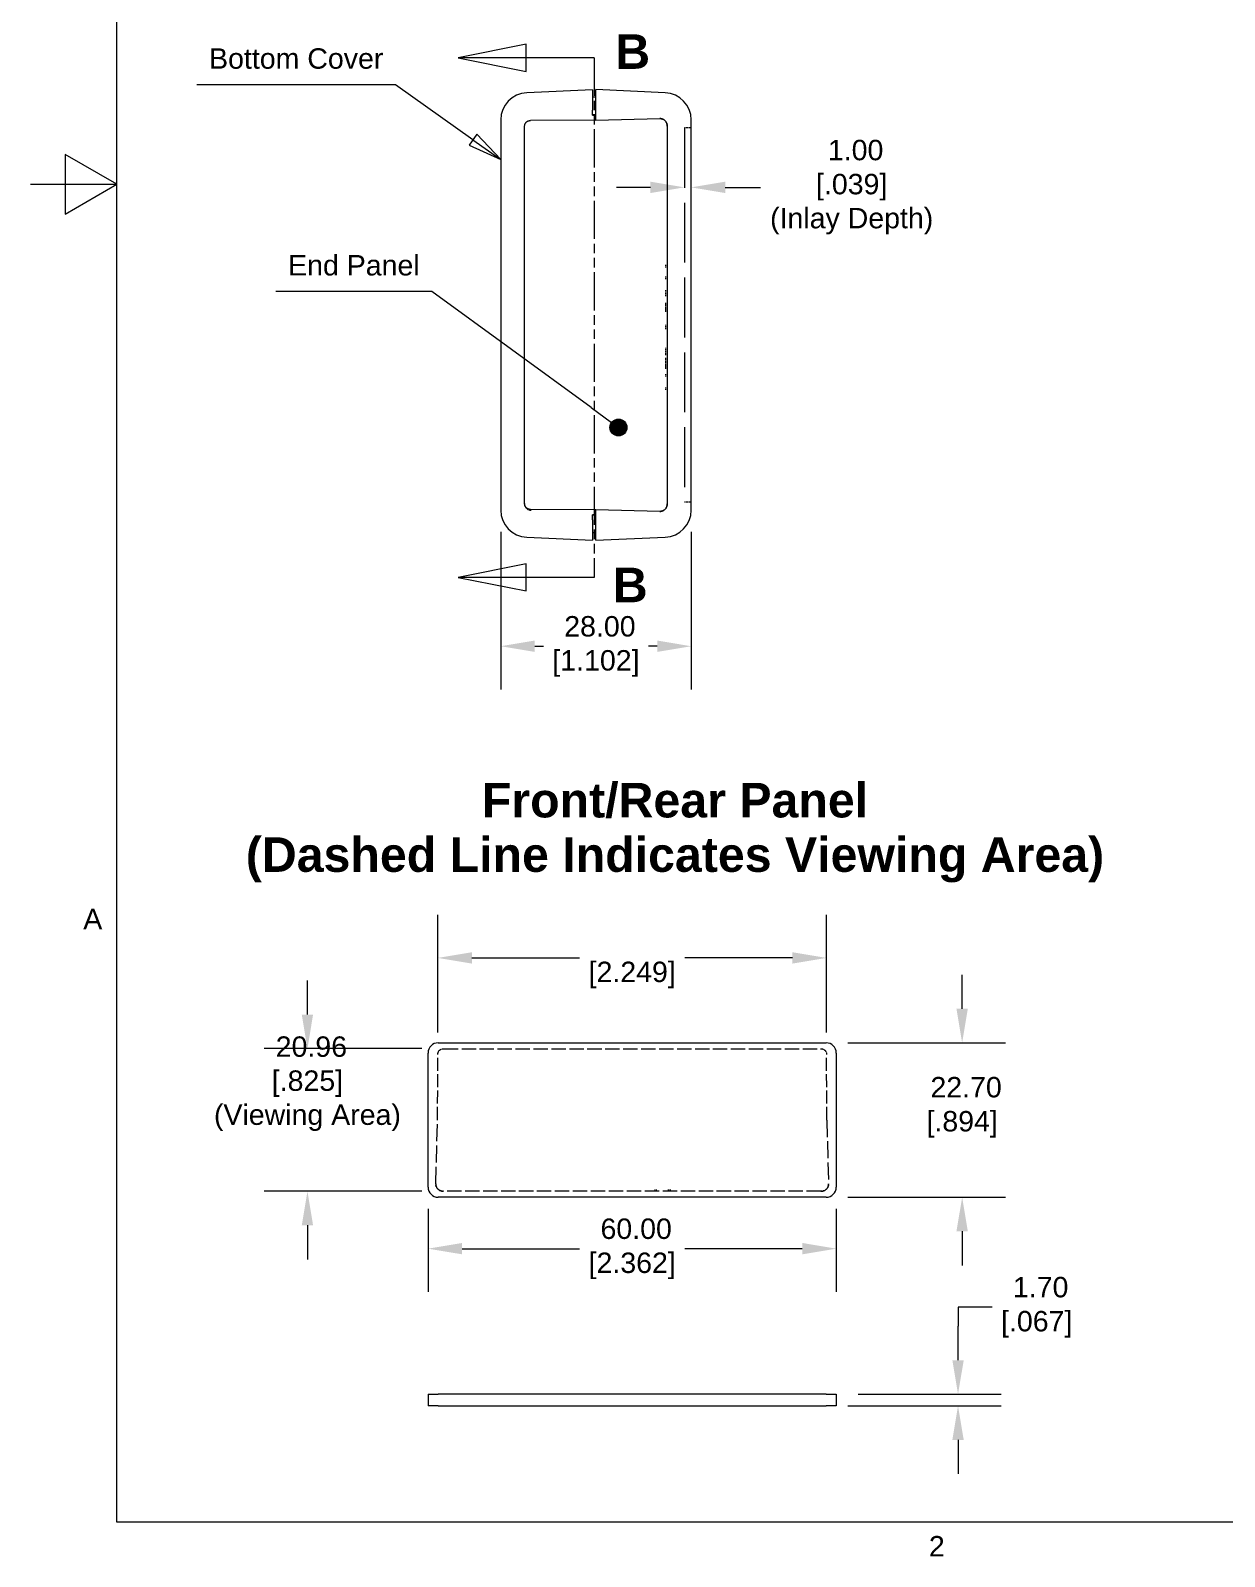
# Model space of a CAD drawing. Header units: millimetres. Extents: x 7 to 552, y 7 to 425.
# Drawn here: x 6.6 to 182.1, y 14.3 to 238.5 of the extents above; entities that cross this region are included whole.
import ezdxf

# ---------------------------------------------------------------- set-up
doc = ezdxf.new("R2010")
doc.units = ezdxf.units.MM
doc.header["$LTSCALE"] = 2
doc.linetypes.add('DASHED', pattern=[0.2067, 0.1654, -0.0413])
doc.linetypes.add('DOUBLE_DASH_CHAIN', pattern=[1.2403, 0.6614, -0.0827, 0.1654, -0.0827, 0.1654, -0.0827])
for name, color, linetype, lineweight in [('Border (ANSI)', 7, 'Continuous', 9), ('Dimension (ANSI)', 7, 'Continuous', 9), ('Hidden (ANSI)', 7, 'DASHED', 9), ('Section Line (ANSI)', 7, 'DOUBLE_DASH_CHAIN', 9), ('Symbol (ANSI)', 7, 'Continuous', 9), ('Visible (ANSI)', 7, 'Continuous', 9)]:
    doc.layers.add(name, color=color, linetype=linetype, lineweight=lineweight)
doc.styles.add('Label Text (ANSI)', font='arialbd.ttf')
doc.styles.add('Note Text (ANSI)', font='arial.ttf')
doc.dimstyles.new('Default - mm (ANSI)', dxfattribs={"dimscale": 2, "dimtxt": 1.5, "dimasz": 2.5, "dimexe": 3.175, "dimexo": 1.6002, "dimgap": 0.8, "dimtad": 0, "dimtih": 1, "dimtoh": 1, "dimrnd": 1e-08, "dimzin": 4, "dimdsep": 46, "dimtxsty": 'Note Text (ANSI)', "dimcen": 0.09, "dimdle": 10, "dimclrd": 256, "dimclre": 256, "dimclrt": 256, "dimadec": 1, "dimazin": 0, "dimtfac": 2.032, "dimtofl": 0, "dimtmove": 0, "dimatfit": 3, "dimfxl": 0, "dimtolj": 1, "dimtzin": 0, "dimlwd": -1, "dimlwe": -1, "dimarcsym": 0})

# ---------------------------------------------------------------- blocks, each defined once
blk = doc.blocks.new('Borders Default Border')
at = {"layer": 'Border (ANSI)', "flags": 128}
for points in [[(9.65, 9.65), (9.65, 206.25), (269.75, 206.25), (269.75, 9.65), (9.65, 9.65)], [(3.3, 107.95), (9.65, 107.95), (5.84, 110.15), (5.84, 105.75), (9.65, 107.95)]]:
    blk.add_lwpolyline(points, dxfattribs=at)
at = {"layer": 'Border (ANSI)', "char_height": 1.5, "attachment_point": 7, "style": 'Note Text (ANSI)'}
for s, insert in [('A', (7.18, 53.22)), ('2', (69.33, 7.14))]:
    blk.add_mtext(s, dxfattribs=dict(at, insert=insert))
blk = doc.blocks.new('2dTransSection0')
at = {"layer": 'Section Line (ANSI)', "linetype": 'Continuous'}
for p, q in [((39.74, 118.24), (34.74, 117.24)), ((39.74, 116.24), (39.74, 118.24)), ((39.74, 117.24), (34.74, 117.24)), ((34.74, 117.24), (39.74, 116.24)), ((44.74, 117.24), (39.74, 117.24)), ((44.74, 117.24), (44.74, 115.83)), ((39.74, 80.07), (34.74, 79.07)), ((39.74, 78.07), (39.74, 80.07)), ((44.74, 80.48), (44.74, 79.07)), ((39.74, 79.07), (34.74, 79.07)), ((34.74, 79.07), (39.74, 78.07)), ((44.74, 79.07), (39.74, 79.07))]:
    blk.add_line(p, q, dxfattribs=at)
at = {"layer": 'Section Line (ANSI)', "linetype": 'DOUBLE_DASH_CHAIN', "ltscale": 2.117127}
blk.add_line((44.74, 117.24), (44.74, 79.07), dxfattribs=at)
at = {"layer": 'Section Line (ANSI)', "linetype": 'Continuous', "flags": 128}
for points in [[(39.74, 118.24), (34.74, 117.24), (39.74, 116.24), (39.74, 118.24)], [(39.74, 80.07), (34.74, 79.07), (39.74, 78.07), (39.74, 80.07)]]:
    blk.add_lwpolyline(points, dxfattribs=at)
at = {"layer": 'Section Line (ANSI)'}
for points in [[(39.74, 118.24), (34.74, 117.24), (39.74, 116.24), (39.74, 118.24)], [(39.74, 80.07), (34.74, 79.07), (39.74, 78.07), (39.74, 80.07)]]:
    blk.add_solid(points, dxfattribs=at)
at = {"layer": 'Section Line (ANSI)', "char_height": 2.54, "attachment_point": 7, "style": 'Label Text (ANSI)'}
for insert in [(46.28, 116.43), (46.1, 77.24)]:
    blk.add_mtext('B', dxfattribs=dict(at, insert=insert))
blk = doc.blocks.new('*D15')
at = {"layer": 'Defpoints', "color": 0, "transparency": 16777216}
for p in [(123.61, 102.22), (66.48, 88.04), (123.61, 88.04)]:
    blk.add_point(p, dxfattribs=at)
at = {"layer": 'Dimension (ANSI)', "transparency": 16777216}
for p, q in [((66.48, 91.24), (66.48, 108.57)), ((123.61, 91.24), (123.61, 108.57)), ((71.48, 102.22), (87.32, 102.22)), ((118.61, 102.22), (102.78, 102.22))]:
    blk.add_line(p, q, dxfattribs=at)
for points in [[(71.48, 103.06), (71.48, 101.39), (66.48, 102.22)], [(118.61, 103.06), (118.61, 101.39), (123.61, 102.22)]]:
    blk.add_solid(points, dxfattribs=at)
at = {"layer": 'Dimension (ANSI)', "transparency": 16777216, "insert": (95.05, 102.22), "char_height": 3, "attachment_point": 5, "style": 'Note Text (ANSI)'}
blk.add_mtext('\\A1; \\P[2.249]', dxfattribs=at)
blk = doc.blocks.new('*D16')
at = {"layer": 'Defpoints', "color": 0, "transparency": 16777216}
for p in [(67.34, 88.89), (47.31, 67.93), (67.31, 67.93)]:
    blk.add_point(p, dxfattribs=at)
at = {"layer": 'Dimension (ANSI)', "transparency": 16777216}
for p, q in [((47.31, 93.89), (47.31, 98.89)), ((64.14, 88.89), (40.96, 88.89)), ((64.11, 67.93), (40.96, 67.93)), ((47.31, 62.93), (47.31, 57.93))]:
    blk.add_line(p, q, dxfattribs=at)
for points in [[(46.48, 93.89), (48.14, 93.89), (47.31, 88.89)], [(46.48, 62.93), (48.14, 62.93), (47.31, 67.93)]]:
    blk.add_solid(points, dxfattribs=at)
at = {"layer": 'Dimension (ANSI)', "transparency": 16777216, "insert": (47.31, 90.69), "char_height": 3, "attachment_point": 2, "style": 'Note Text (ANSI)'}
blk.add_mtext('\\A1; 20.96\\P[.825]{\\P(Viewing Area)}', dxfattribs=at)
blk = doc.blocks.new('*D17')
at = {"layer": 'Defpoints', "color": 0, "transparency": 16777216}
for p in [(123.55, 89.75), (123.55, 67.05), (143.55, 67.05)]:
    blk.add_point(p, dxfattribs=at)
at = {"layer": 'Dimension (ANSI)', "transparency": 16777216}
for p, q in [((143.55, 94.75), (143.55, 99.75)), ((126.75, 89.75), (149.9, 89.75)), ((126.75, 67.05), (149.9, 67.05)), ((143.55, 62.05), (143.55, 57.05))]:
    blk.add_line(p, q, dxfattribs=at)
for points in [[(142.71, 94.75), (144.38, 94.75), (143.55, 89.75)], [(142.71, 62.05), (144.38, 62.05), (143.55, 67.05)]]:
    blk.add_solid(points, dxfattribs=at)
at = {"layer": 'Dimension (ANSI)', "transparency": 16777216, "insert": (143.55, 84.73), "char_height": 3, "attachment_point": 2, "style": 'Note Text (ANSI)'}
blk.add_mtext('\\A1; 22.70\\P[.894]', dxfattribs=at)
blk = doc.blocks.new('*D18')
at = {"layer": 'Defpoints', "color": 0, "transparency": 16777216}
for p in [(65.05, 68.55), (125.05, 68.55), (125.05, 59.5)]:
    blk.add_point(p, dxfattribs=at)
at = {"layer": 'Dimension (ANSI)', "transparency": 16777216}
for p, q in [((65.05, 65.35), (65.05, 53.15)), ((125.05, 65.35), (125.05, 53.15)), ((70.05, 59.5), (87.32, 59.5)), ((120.05, 59.5), (102.78, 59.5))]:
    blk.add_line(p, q, dxfattribs=at)
for points in [[(70.05, 60.34), (70.05, 58.67), (65.05, 59.5)], [(120.05, 60.34), (120.05, 58.67), (125.05, 59.5)]]:
    blk.add_solid(points, dxfattribs=at)
at = {"layer": 'Dimension (ANSI)', "transparency": 16777216, "insert": (95.05, 63.93), "char_height": 3, "attachment_point": 2, "style": 'Note Text (ANSI)'}
blk.add_mtext('\\A1; 60.00\\P[2.362]', dxfattribs=at)
blk = doc.blocks.new('*D19')
at = {"layer": 'Defpoints', "color": 0, "transparency": 16777216}
for p in [(75.72, 168.02), (103.72, 168.02), (103.72, 148.02)]:
    blk.add_point(p, dxfattribs=at)
at = {"layer": 'Dimension (ANSI)', "transparency": 16777216}
for p, q in [((75.72, 164.82), (75.72, 141.67)), ((103.72, 164.82), (103.72, 141.67)), ((80.72, 148.02), (81.99, 148.02)), ((98.72, 148.02), (97.45, 148.02))]:
    blk.add_line(p, q, dxfattribs=at)
for points in [[(80.72, 148.86), (80.72, 147.19), (75.72, 148.02)], [(98.72, 148.86), (98.72, 147.19), (103.72, 148.02)]]:
    blk.add_solid(points, dxfattribs=at)
at = {"layer": 'Dimension (ANSI)', "transparency": 16777216, "insert": (89.72, 152.45), "char_height": 3, "attachment_point": 2, "style": 'Note Text (ANSI)'}
blk.add_mtext('\\A1; 28.00\\P[1.102]', dxfattribs=at)
blk = doc.blocks.new('Balloon1')
at = {"layer": 'Symbol (ANSI)'}
for p, q in [((30.13, 115.25), (15.52, 115.25)), ((35.82, 111.22), (30.13, 115.25)), ((36.11, 111.63), (35.53, 110.82)), ((35.82, 111.22), (37.86, 109.78)), ((37.86, 109.78), (36.11, 111.63)), ((35.53, 110.82), (37.86, 109.78))]:
    blk.add_line(p, q, dxfattribs=at)
at = {"layer": 'Symbol (ANSI)', "flags": 128}
blk.add_lwpolyline([(35.53, 110.82), (37.86, 109.78), (36.11, 111.63), (35.53, 110.82)], dxfattribs=at)
at = {"layer": 'Symbol (ANSI)'}
blk.add_solid([(35.53, 110.82), (37.86, 109.78), (36.11, 111.63), (35.53, 110.82)], dxfattribs=at)
at = {"layer": 'Symbol (ANSI)', "insert": (22.83, 117.18), "char_height": 1.5, "attachment_point": 5, "style": 'Note Text (ANSI)'}
blk.add_mtext('Bottom Cover', dxfattribs=at)
blk = doc.blocks.new('*D27')
at = {"layer": 'Defpoints', "color": 0, "transparency": 16777216}
for p in [(123.55, 36.41), (125.05, 38.11), (142.94, 36.41)]:
    blk.add_point(p, dxfattribs=at)
at = {"layer": 'Dimension (ANSI)', "transparency": 16777216}
for p, q in [((147.94, 50.92), (142.94, 50.92)), ((142.94, 50.92), (142.94, 48.11)), ((142.94, 43.11), (142.94, 48.11)), ((126.75, 36.41), (149.29, 36.41)), ((128.25, 38.11), (149.29, 38.11)), ((142.94, 31.41), (142.94, 26.41))]:
    blk.add_line(p, q, dxfattribs=at)
for points in [[(142.11, 43.11), (143.78, 43.11), (142.94, 38.11)], [(142.11, 31.41), (143.78, 31.41), (142.94, 36.41)]]:
    blk.add_solid(points, dxfattribs=at)
at = {"layer": 'Dimension (ANSI)', "transparency": 16777216, "insert": (154.51, 55.35), "char_height": 3, "attachment_point": 2, "style": 'Note Text (ANSI)'}
blk.add_mtext('\\A1; 1.70\\P[.067]', dxfattribs=at)
blk = doc.blocks.new('Balloon3')
at = {"layer": 'Symbol (ANSI)'}
h = blk.add_hatch(color=256, dxfattribs=at)
edge = h.paths.add_edge_path(flags=0)
edge.add_arc((46.51, 90.08), 0.622, 0, 360)
for p, q in [((32.8, 100.08), (21.34, 100.08)), ((44.5, 91.55), (32.8, 100.08)), ((44.5, 91.55), (46.01, 90.45))]:
    blk.add_line(p, q, dxfattribs=at)
blk.add_circle((46.51, 90.08), 0.622, dxfattribs=at)
at = {"layer": 'Symbol (ANSI)', "insert": (27.07, 101.99), "char_height": 1.5, "attachment_point": 5, "style": 'Note Text (ANSI)'}
blk.add_mtext('End Panel', dxfattribs=at)
blk = doc.blocks.new('*D38')
at = {"layer": 'Defpoints', "color": 0, "transparency": 16777216}
for p in [(102.72, 215.45), (102.72, 215.45), (103.72, 215.45)]:
    blk.add_point(p, dxfattribs=at)
at = {"layer": 'Dimension (ANSI)', "transparency": 16777216}
for p, q in [((97.72, 215.45), (92.72, 215.45)), ((108.72, 215.45), (113.92, 215.45))]:
    blk.add_line(p, q, dxfattribs=at)
for points in [[(97.72, 216.28), (97.72, 214.61), (102.72, 215.45)], [(108.72, 216.28), (108.72, 214.61), (103.72, 215.45)]]:
    blk.add_solid(points, dxfattribs=at)
at = {"layer": 'Dimension (ANSI)', "transparency": 16777216, "insert": (127.31, 222.43), "char_height": 3, "attachment_point": 2, "style": 'Note Text (ANSI)'}
blk.add_mtext('\\A1; 1.00\\P[.039]{\\P(Inlay Depth)}', dxfattribs=at)

msp = doc.modelspace()

# ---------------------------------------------------------------- linework, layer by layer
at = {"layer": 'Hidden (ANSI)', "ltscale": 0.476088}
for p, q in [((89.2207, 226.0778), (89.7207, 226.0817)), ((89.7207, 167.3064), (89.2207, 167.3103))]:
    msp.add_line(p, q, dxfattribs=at)
at = {"layer": 'Hidden (ANSI)', "ltscale": 0.001015}
for p, q in [((89.2207, 226.079), (89.2207, 226.0778)), ((89.2207, 167.3103), (89.2207, 167.3091))]:
    msp.add_line(p, q, dxfattribs=at)
at = {"layer": 'Hidden (ANSI)', "ltscale": 0.952248}
for p, q in [((103.7207, 224.1942), (102.7207, 224.1942)), ((103.7207, 169.1942), (102.7207, 169.1942))]:
    msp.add_line(p, q, dxfattribs=at)
at = {"layer": 'Hidden (ANSI)', "ltscale": 26.608612}
msp.add_line((102.7207, 224.1942), (102.7207, 169.1942), dxfattribs=at)
at = {"layer": 'Hidden (ANSI)', "ltscale": 0.387517}
msp.add_line((99.9707, 203.6949), (99.9707, 204.102), dxfattribs=at)
at = {"layer": 'Hidden (ANSI)', "ltscale": 0.498576}
for p, q in [((99.9707, 201.9366), (99.9707, 202.4602)), ((100.2883, 68.1505), (100.8119, 68.1505))]:
    msp.add_line(p, q, dxfattribs=at)
at = {"layer": 'Hidden (ANSI)', "ltscale": 0.378807}
for p, q in [((99.9707, 199.9792), (99.9707, 200.3771)), ((99.9707, 187.6408), (99.9707, 188.0387)), ((99.9707, 185.6881), (99.9707, 186.086)), ((98.3309, 68.1505), (98.7288, 68.1505))]:
    msp.add_line(p, q, dxfattribs=at)
at = {"layer": 'Hidden (ANSI)', "ltscale": 0.176197}
msp.add_line((99.9707, 199.7963), (99.9707, 199.9792), dxfattribs=at)
at = {"layer": 'Hidden (ANSI)', "ltscale": 0.306355}
msp.add_line((99.9707, 199.4831), (99.9707, 199.7963), dxfattribs=at)
at = {"layer": 'Hidden (ANSI)', "ltscale": 1.295388}
msp.add_line((99.9707, 197.5189), (99.9707, 198.4724), dxfattribs=at)
at = {"layer": 'Hidden (ANSI)', "ltscale": 0.056518}
msp.add_line((99.9707, 197.4594), (99.9707, 197.5189), dxfattribs=at)
at = {"layer": 'Hidden (ANSI)', "ltscale": 0.872658}
msp.add_line((99.9707, 197.1576), (99.9707, 197.4594), dxfattribs=at)
at = {"layer": 'Hidden (ANSI)', "ltscale": 0.261326}
msp.add_line((99.9707, 195.1866), (99.9707, 195.2414), dxfattribs=at)
at = {"layer": 'Hidden (ANSI)', "ltscale": 0.200241}
msp.add_line((99.9707, 194.9762), (99.9707, 195.1866), dxfattribs=at)
at = {"layer": 'Hidden (ANSI)', "ltscale": 0.724127}
msp.add_line((99.9707, 194.6081), (99.9707, 194.8459), dxfattribs=at)
at = {"layer": 'Hidden (ANSI)', "ltscale": 0.350498}
msp.add_line((99.9707, 191.544), (99.9707, 191.9122), dxfattribs=at)
at = {"layer": 'Hidden (ANSI)', "ltscale": 0.821181}
msp.add_line((99.9707, 190.8078), (99.9707, 191.544), dxfattribs=at)
at = {"layer": 'Hidden (ANSI)', "ltscale": 1.197594}
msp.add_line((99.9707, 189.1225), (99.9707, 190.3802), dxfattribs=at)
at = {"layer": 'Hidden (ANSI)', "ltscale": 0.919531}
msp.add_line((99.9707, 188.7933), (99.9707, 189.1225), dxfattribs=at)
at = {"layer": 'Hidden (ANSI)', "linetype": 'Continuous'}
for p, q in [((66.546, 89.7505), (123.546, 89.7505)), ((65.046, 68.5505), (65.046, 88.2505)), ((125.046, 88.2505), (125.046, 68.5505)), ((123.546, 67.0505), (66.546, 67.0505))]:
    msp.add_line(p, q, dxfattribs=at)
at = {"layer": 'Hidden (ANSI)', "ltscale": 1.679976, "flags": 128}
for points in [[(99.0946, 167.8343), (99.1683, 167.8347), (99.2416, 167.8397), (99.3143, 167.8496), (99.386, 167.8642), (99.4567, 167.8838), (99.5261, 167.9083), (99.5935, 167.9377), (99.6583, 167.9718), (99.7204, 168.0103), (99.7795, 168.0534), (99.8356, 168.1007), (99.8882, 168.1522), (99.9368, 168.2072), (99.9813, 168.2653), (100.0217, 168.3265), (100.0578, 168.3904), (100.0897, 168.4569), (100.1172, 168.5253), (100.1402, 168.5953), (100.1589, 168.6666), (100.1733, 168.739), (100.1834, 168.8121), (100.1894, 168.8857), (100.1914, 168.9595)], [(66.186, 69.0265), (66.1864, 68.9528), (66.1914, 68.8795), (66.2012, 68.8069), (66.2159, 68.7351), (66.2355, 68.6644), (66.26, 68.595), (66.2894, 68.5277), (66.3235, 68.4628), (66.362, 68.4008), (66.405, 68.3416), (66.4524, 68.2856), (66.5039, 68.2329), (66.5588, 68.1843), (66.617, 68.1398), (66.6782, 68.0995), (66.7421, 68.0633), (66.8086, 68.0314), (66.877, 68.0039), (66.947, 67.9809), (67.0183, 67.9622), (67.0907, 67.9478), (67.1638, 67.9377), (67.2374, 67.9317), (67.3112, 67.9297)]]:
    msp.add_lwpolyline(points, dxfattribs=at)
at = {"layer": 'Hidden (ANSI)', "ltscale": 1.454291}
msp.add_arc((80.2197, 168.9986), 1, 180, 267.5, dxfattribs=at)
at = {"layer": 'Hidden (ANSI)', "linetype": 'Continuous'}
for centre, start, end in [((66.546, 88.2505), 90, 180), ((123.546, 88.2505), 0, 90), ((66.546, 68.5505), 180, 270), ((123.546, 68.5505), 270, 0)]:
    msp.add_arc(centre, 1.5, start, end, dxfattribs=at)
at = {"layer": 'Visible (ANSI)'}
for p, q in [((89.2207, 229.7835), (79.5462, 229.3611)), ((89.2207, 229.7835), (89.2207, 226.7863)), ((89.7207, 226.8082), (89.7207, 229.8053)), ((99.8952, 229.3611), (89.7207, 229.8053)), ((89.7207, 228.7053), (89.2207, 228.7053)), ((89.2207, 226.7835), (89.2207, 226.7863)), ((89.2207, 226.079), (89.2207, 226.7835)), ((89.7207, 226.8082), (89.7207, 226.8053)), ((89.7207, 225.3053), (89.7207, 226.8053)), ((75.7207, 225.3649), (75.7207, 168.0232)), ((79.234, 168.9931), (79.234, 224.395)), ((89.7207, 225.3053), (80.079, 225.2616)), ((89.7207, 226.0817), (89.2207, 226.079)), ((89.7207, 226.0817), (89.2207, 226.0817)), ((89.7207, 225.3053), (99.0946, 225.5538)), ((100.1914, 224.4286), (100.1914, 168.9595)), ((103.7207, 168.0232), (103.7207, 225.3649)), ((89.7207, 168.0828), (80.079, 168.1265)), ((89.2207, 166.6046), (89.2207, 167.3091)), ((89.2207, 167.3091), (89.7207, 167.3064)), ((89.7207, 167.3064), (89.2207, 167.3064)), ((89.2207, 166.6018), (89.2207, 166.6046)), ((89.2207, 166.6018), (89.2207, 163.6046)), ((99.0946, 167.8343), (89.7207, 168.0828)), ((89.7207, 166.5828), (89.7207, 168.0828)), ((89.7207, 166.5828), (89.7207, 166.5799)), ((89.7207, 163.5828), (89.7207, 166.5799)), ((79.5462, 164.027), (89.2207, 163.6046)), ((89.7207, 164.6828), (89.2207, 164.6828)), ((89.7207, 163.5828), (99.8952, 164.027)), ((65.0457, 38.1072), (66.5457, 38.1072)), ((65.0457, 38.1072), (65.0457, 36.4072)), ((66.5457, 36.4072), (65.0457, 36.4072)), ((123.5457, 38.1072), (66.5457, 38.1072)), ((66.5457, 36.4072), (123.5457, 36.4072)), ((123.5457, 38.1072), (125.0457, 38.1072)), ((125.0457, 36.4072), (123.5457, 36.4072)), ((125.0457, 38.1072), (125.0457, 36.4072))]:
    msp.add_line(p, q, dxfattribs=at)
at = {"layer": 'Visible (ANSI)', "linetype": 'DASHED', "ltscale": 5.830787}
msp.add_line((66.4345, 78.4005), (66.4782, 88.0422), dxfattribs=at)
at = {"layer": 'Visible (ANSI)', "linetype": 'DASHED', "ltscale": 6.38167}
msp.add_line((67.3448, 88.8871), (122.7467, 88.8871), dxfattribs=at)
at = {"layer": 'Visible (ANSI)', "linetype": 'DASHED', "ltscale": 5.830788}
msp.add_line((123.657, 78.4005), (123.6133, 88.0422), dxfattribs=at)
at = {"layer": 'Visible (ANSI)', "linetype": 'DASHED', "ltscale": 7.561493}
for p, q in [((66.186, 69.0265), (66.4345, 78.4005)), ((123.657, 78.4005), (123.9055, 69.0265))]:
    msp.add_line(p, q, dxfattribs=at)
at = {"layer": 'Visible (ANSI)', "linetype": 'DASHED', "ltscale": 6.389411}
msp.add_line((122.7803, 67.9297), (67.3112, 67.9297), dxfattribs=at)
at = {"layer": 'Visible (ANSI)', "flags": 128}
for points in [[(79.234, 224.395), (79.2355, 224.4519), (79.24, 224.5086), (79.2476, 224.5648), (79.2583, 224.6204), (79.2724, 224.6752), (79.2899, 224.7291), (79.3109, 224.7818), (79.3353, 224.8329), (79.363, 224.8819), (79.3941, 224.9288), (79.4284, 224.9734), (79.4661, 225.0155), (79.5069, 225.0548), (79.5503, 225.0908), (79.5961, 225.1234), (79.6442, 225.1527), (79.6944, 225.1785), (79.7465, 225.2009), (79.7999, 225.2196), (79.8543, 225.2348), (79.9097, 225.2465), (79.9656, 225.2548), (80.0221, 225.2598), (80.079, 225.2616)], [(99.0946, 225.5538), (99.104, 225.554), (99.1134, 225.5541), (99.1228, 225.5542), (99.1322, 225.5542), (99.1415, 225.5541), (99.1509, 225.5539), (99.1602, 225.5537), (99.1695, 225.5534), (99.1788, 225.553), (99.1881, 225.5525), (99.1974, 225.552), (99.2066, 225.5514), (99.2158, 225.5507), (99.2251, 225.5499), (99.2343, 225.5491), (99.2434, 225.5482), (99.2526, 225.5472), (99.2617, 225.5461), (99.2709, 225.545), (99.2799, 225.5438), (99.289, 225.5425), (99.2979, 225.5412), (99.3069, 225.5398), (99.3157, 225.5383)], [(100.1914, 224.4286), (100.1894, 224.5025), (100.1834, 224.576), (100.1733, 224.649), (100.159, 224.7211), (100.1404, 224.7923), (100.1174, 224.8622), (100.09, 224.9306), (100.0582, 224.9969), (100.0222, 225.0608), (99.982, 225.1219), (99.9376, 225.1801), (99.889, 225.2351), (99.8364, 225.2866), (99.7805, 225.334), (99.7214, 225.377), (99.6594, 225.4157), (99.5945, 225.4499), (99.5271, 225.4794), (99.4578, 225.504), (99.3869, 225.5237), (99.3147, 225.5385), (99.2418, 225.5483), (99.1683, 225.5534), (99.0946, 225.5538)], [(99.3157, 225.5383), (99.3609, 225.5296), (99.4064, 225.5188), (99.4524, 225.5057), (99.4984, 225.4902), (99.5445, 225.4723), (99.5904, 225.4518), (99.6361, 225.4287), (99.6809, 225.403), (99.7243, 225.3751), (99.7662, 225.345), (99.8064, 225.3128), (99.845, 225.2787), (99.8817, 225.2426), (99.9166, 225.2048), (99.9494, 225.1654), (99.9799, 225.1247), (100.0083, 225.0829), (100.0345, 225.0401), (100.0584, 224.9966), (100.0801, 224.9525), (100.0995, 224.9082), (100.1168, 224.864), (100.1318, 224.8201), (100.1448, 224.7769)], [(100.1448, 224.7769), (100.1484, 224.7639), (100.1518, 224.7507), (100.1552, 224.7374), (100.1584, 224.7239), (100.1615, 224.7102), (100.1644, 224.6964), (100.1672, 224.6825), (100.1699, 224.6684), (100.1724, 224.6542), (100.1748, 224.6398), (100.177, 224.6254), (100.1791, 224.6108), (100.1811, 224.596), (100.1828, 224.5812), (100.1845, 224.5662), (100.1859, 224.5511), (100.1872, 224.536), (100.1883, 224.5208), (100.1892, 224.5055), (100.19, 224.4902), (100.1906, 224.4749), (100.191, 224.4595), (100.1913, 224.444), (100.1914, 224.4286)], [(80.079, 168.1265), (80.0221, 168.1283), (79.9656, 168.1333), (79.9096, 168.1416), (79.8543, 168.1533), (79.7999, 168.1685), (79.7465, 168.1872), (79.6943, 168.2096), (79.6442, 168.2354), (79.5961, 168.2647), (79.5504, 168.2973), (79.507, 168.3333), (79.4662, 168.3725), (79.4285, 168.4147), (79.3941, 168.4593), (79.363, 168.5062), (79.3353, 168.5553), (79.3109, 168.6063), (79.2899, 168.6591), (79.2724, 168.713), (79.2583, 168.7678), (79.2476, 168.8234), (79.24, 168.8796), (79.2355, 168.9362), (79.234, 168.9931)], [(100.1448, 168.6112), (100.133, 168.5716), (100.1192, 168.5309), (100.1033, 168.4892), (100.0853, 168.4469), (100.0649, 168.4042), (100.042, 168.3612), (100.0166, 168.3183), (99.9889, 168.2761), (99.959, 168.2352), (99.927, 168.1955), (99.8929, 168.1573), (99.8568, 168.1207), (99.8188, 168.0858), (99.7788, 168.0528), (99.7373, 168.022), (99.6943, 167.9934), (99.6499, 167.967), (99.6043, 167.943), (99.5577, 167.9214), (99.5101, 167.9022), (99.462, 167.8855), (99.4134, 167.8712), (99.3646, 167.8593), (99.3157, 167.8498)], [(100.1914, 168.9595), (100.1913, 168.944), (100.191, 168.9286), (100.1906, 168.9132), (100.19, 168.8978), (100.1892, 168.8825), (100.1883, 168.8673), (100.1872, 168.8521), (100.1859, 168.837), (100.1845, 168.8219), (100.1828, 168.8069), (100.1811, 168.792), (100.1791, 168.7772), (100.177, 168.7625), (100.1748, 168.7481), (100.1724, 168.7337), (100.1698, 168.7195), (100.1672, 168.7054), (100.1644, 168.6915), (100.1614, 168.6778), (100.1583, 168.6642), (100.1551, 168.6507), (100.1518, 168.6374), (100.1484, 168.6242), (100.1448, 168.6112)], [(99.3157, 167.8498), (99.3069, 167.8483), (99.2979, 167.8469), (99.289, 167.8456), (99.28, 167.8443), (99.2709, 167.8431), (99.2619, 167.842), (99.2528, 167.8409), (99.2436, 167.84), (99.2345, 167.839), (99.2253, 167.8382), (99.216, 167.8374), (99.2067, 167.8368), (99.1974, 167.8361), (99.1881, 167.8356), (99.1788, 167.8351), (99.1695, 167.8347), (99.1602, 167.8344), (99.1508, 167.8342), (99.1415, 167.834), (99.1321, 167.8339), (99.1228, 167.8339), (99.1134, 167.834), (99.104, 167.8341), (99.0946, 167.8343)], [(122.7803, 67.9297), (122.8542, 67.9317), (122.9277, 67.9377), (123.0006, 67.9478), (123.0728, 67.9621), (123.1439, 67.9807), (123.2139, 68.0037), (123.2823, 68.0311), (123.3486, 68.0629), (123.4124, 68.0989), (123.4736, 68.1392), (123.5317, 68.1836), (123.5868, 68.2322), (123.6383, 68.2847), (123.6857, 68.3406), (123.7287, 68.3997), (123.7674, 68.4617), (123.8016, 68.5266), (123.8311, 68.594), (123.8557, 68.6634), (123.8754, 68.7342), (123.8902, 68.8064), (123.9, 68.8794), (123.9051, 68.9528), (123.9055, 69.0265)]]:
    msp.add_lwpolyline(points, dxfattribs=at)
at = {"layer": 'Visible (ANSI)', "linetype": 'DASHED', "ltscale": 1.292863, "flags": 128}
msp.add_lwpolyline([(66.4782, 88.0422), (66.48, 88.099), (66.485, 88.1555), (66.4933, 88.2115), (66.505, 88.2668), (66.5202, 88.3212), (66.5389, 88.3747), (66.5613, 88.4268), (66.5871, 88.477), (66.6164, 88.525), (66.649, 88.5708), (66.6849, 88.6141), (66.7242, 88.6549), (66.7664, 88.6926), (66.811, 88.727), (66.8579, 88.7581), (66.907, 88.7858), (66.958, 88.8102), (67.0108, 88.8312), (67.0646, 88.8487), (67.1195, 88.8628), (67.175, 88.8736), (67.2313, 88.8812), (67.2879, 88.8856), (67.3448, 88.8871)], dxfattribs=at)
at = {"layer": 'Visible (ANSI)', "linetype": 'DASHED', "ltscale": 1.292862, "flags": 128}
msp.add_lwpolyline([(122.7467, 88.8871), (122.8036, 88.8856), (122.8602, 88.8812), (122.9165, 88.8736), (122.9721, 88.8628), (123.0269, 88.8487), (123.0808, 88.8312), (123.1335, 88.8102), (123.1846, 88.7858), (123.2336, 88.7581), (123.2805, 88.7271), (123.3251, 88.6927), (123.3672, 88.655), (123.4065, 88.6142), (123.4425, 88.5708), (123.4751, 88.525), (123.5044, 88.477), (123.5302, 88.4268), (123.5526, 88.3747), (123.5713, 88.3212), (123.5865, 88.2668), (123.5982, 88.2115), (123.6065, 88.1555), (123.6115, 88.099), (123.6133, 88.0422)], dxfattribs=at)
at = {"layer": 'Visible (ANSI)', "linetype": 'DASHED', "ltscale": 0.214153, "flags": 128}
for points in [[(66.2015, 68.8054), (66.2, 68.8143), (66.1986, 68.8232), (66.1973, 68.8322), (66.196, 68.8412), (66.1948, 68.8502), (66.1937, 68.8593), (66.1926, 68.8684), (66.1916, 68.8775), (66.1907, 68.8867), (66.1899, 68.8959), (66.1891, 68.9051), (66.1884, 68.9144), (66.1878, 68.9237), (66.1873, 68.933), (66.1868, 68.9423), (66.1864, 68.9516), (66.1861, 68.961), (66.1859, 68.9703), (66.1857, 68.9797), (66.1856, 68.989), (66.1856, 68.9984), (66.1857, 69.0078), (66.1858, 69.0171), (66.186, 69.0265)], [(123.9055, 69.0265), (123.9057, 69.0171), (123.9058, 69.0077), (123.9059, 68.9983), (123.9059, 68.989), (123.9058, 68.9796), (123.9056, 68.9703), (123.9054, 68.9609), (123.9051, 68.9516), (123.9047, 68.9423), (123.9042, 68.933), (123.9037, 68.9238), (123.9031, 68.9145), (123.9024, 68.9053), (123.9016, 68.8961), (123.9008, 68.8869), (123.8999, 68.8777), (123.8989, 68.8685), (123.8978, 68.8594), (123.8967, 68.8503), (123.8955, 68.8412), (123.8942, 68.8322), (123.8929, 68.8232), (123.8915, 68.8143), (123.89, 68.8054)]]:
    msp.add_lwpolyline(points, dxfattribs=at)
at = {"layer": 'Visible (ANSI)', "linetype": 'DASHED', "ltscale": 1.163968, "flags": 128}
msp.add_lwpolyline([(66.9629, 67.9763), (66.9233, 67.9882), (66.8825, 68.0019), (66.8409, 68.0178), (66.7986, 68.0359), (66.7559, 68.0563), (66.7129, 68.0791), (66.67, 68.1045), (66.6278, 68.1323), (66.5869, 68.1622), (66.5472, 68.1942), (66.509, 68.2282), (66.4724, 68.2643), (66.4375, 68.3024), (66.4045, 68.3423), (66.3737, 68.3839), (66.3451, 68.4269), (66.3187, 68.4712), (66.2947, 68.5168), (66.2731, 68.5635), (66.2539, 68.611), (66.2371, 68.6592), (66.2229, 68.7077), (66.211, 68.7565), (66.2015, 68.8054)], dxfattribs=at)
at = {"layer": 'Visible (ANSI)', "linetype": 'DASHED', "ltscale": 0.352951, "flags": 128}
for points in [[(67.3112, 67.9297), (67.2957, 67.9298), (67.2803, 67.9301), (67.2649, 67.9305), (67.2495, 67.9311), (67.2342, 67.9319), (67.219, 67.9328), (67.2038, 67.9339), (67.1887, 67.9352), (67.1736, 67.9367), (67.1586, 67.9383), (67.1437, 67.9401), (67.1289, 67.942), (67.1142, 67.9441), (67.0997, 67.9464), (67.0854, 67.9488), (67.0712, 67.9513), (67.0571, 67.954), (67.0432, 67.9568), (67.0295, 67.9597), (67.0159, 67.9628), (67.0024, 67.966), (66.9891, 67.9693), (66.9759, 67.9728), (66.9629, 67.9763)], [(123.1286, 67.9763), (123.1156, 67.9728), (123.1024, 67.9693), (123.0891, 67.966), (123.0755, 67.9628), (123.0619, 67.9597), (123.0481, 67.9567), (123.0341, 67.9539), (123.0201, 67.9512), (123.0059, 67.9487), (122.9915, 67.9463), (122.9771, 67.9441), (122.9625, 67.942), (122.9477, 67.9401), (122.9329, 67.9383), (122.9179, 67.9367), (122.9028, 67.9352), (122.8876, 67.9339), (122.8724, 67.9328), (122.8572, 67.9319), (122.8419, 67.9311), (122.8266, 67.9305), (122.8112, 67.9301), (122.7957, 67.9298), (122.7803, 67.9297)]]:
    msp.add_lwpolyline(points, dxfattribs=at)
at = {"layer": 'Visible (ANSI)', "linetype": 'DASHED', "ltscale": 1.16397, "flags": 128}
msp.add_lwpolyline([(123.89, 68.8054), (123.8813, 68.7603), (123.8704, 68.7147), (123.8573, 68.6688), (123.8419, 68.6227), (123.824, 68.5766), (123.8035, 68.5307), (123.7804, 68.4851), (123.7547, 68.4402), (123.7267, 68.3968), (123.6967, 68.3549), (123.6645, 68.3147), (123.6304, 68.2761), (123.5943, 68.2394), (123.5565, 68.2046), (123.5171, 68.1718), (123.4764, 68.1412), (123.4346, 68.1128), (123.3918, 68.0867), (123.3483, 68.0627), (123.3042, 68.041), (123.2599, 68.0216), (123.2156, 68.0044), (123.1718, 67.9893), (123.1286, 67.9763)], dxfattribs=at)
at = {"layer": 'Visible (ANSI)'}
for centre, start, end in [((79.7207, 225.3649), 92.5, 180), ((99.7207, 225.3649), 0, 87.5), ((79.7207, 168.0232), 180, 267.5), ((99.7207, 168.0232), 272.5, 0)]:
    msp.add_arc(centre, 4, start, end, dxfattribs=at)

# ---------------------------------------------------------------- block references
at = {"xscale": 2, "yscale": 2, "zscale": 2}
msp.add_blockref('Borders Default Border', (0, 0), dxfattribs=at)
at = {"layer": 'Section Line (ANSI)', "xscale": 2, "yscale": 2, "zscale": 2}
msp.add_blockref('2dTransSection0', (0, 0), dxfattribs=at)
at = {"layer": 'Symbol (ANSI)', "xscale": 2, "yscale": 2, "zscale": 2}
for name in ['Balloon1', 'Balloon3']:
    msp.add_blockref(name, (0, 0), dxfattribs=at)

# ---------------------------------------------------------------- texts
at = {"layer": 'Symbol (ANSI)', "insert": (101.3372, 127.9446), "char_height": 5.08, "width": 132.825015, "attachment_point": 2, "line_spacing_factor": 0.944221, "style": 'Label Text (ANSI)'}
msp.add_mtext('{\\fArial|b1|i0;Front/Rear Panel\\P(Dashed Line Indicates Viewing Area)}', dxfattribs=at)

# ---------------------------------------------------------------- dimensions: what is measured, and where the dimension line sits
at = {"layer": 'Dimension (ANSI)'}
for base, p1, p2, text, override, picture, middle in [((102.7207, 215.4476), (103.7207, 215.4476), (102.7207, 215.4476), ' <>\\X[.039]{\\P(Inlay Depth)}', {"dimtih": 0, "dimtoh": 0, "dimdec": 2, "dimpost": '\\X', "dimse1": 1, "dimse2": 1, "dimtp": 0, "dimtm": 0, "dimtdec": 2, "dimatfit": 1, "dimtvp": -0.333333}, '*D38', (127.3138, 215.4476)), ((125.046, 59.503), (65.046, 68.5505), (125.046, 68.5505), ' <>\\X[2.362]', {"dimtih": 0, "dimtoh": 0, "dimdec": 2, "dimpost": '\\X', "dimtp": 0, "dimtm": 0, "dimtdec": 2, "dimatfit": 1, "dimtvp": -0.25}, '*D18', (95.046, 59.503))]:
    dim = msp.add_linear_dim(base=base, p1=p1, p2=p2, text=text, dimstyle='Default - mm (ANSI)', override=override, dxfattribs=at)
    dim.commit()
    dim.dimension.update_dxf_attribs({"geometry": picture, "text_midpoint": middle, "dimtype": 160})
for base, p1, p2, angle, text, override, picture, middle in [((103.7207, 148.0232), (75.7207, 168.0232), (103.7207, 168.0232), 180, ' <>\\X[1.102]', {"dimtih": 0, "dimtoh": 0, "dimdec": 2, "dimpost": '\\X', "dimtp": 0, "dimtm": 0, "dimtdec": 2, "dimatfit": 1, "dimtvp": -0.25}, '*D19', (89.7207, 148.0232)), ((123.6133, 102.2221), (66.4782, 88.0422), (123.6133, 88.0422), 180, ' \\X[2.249]', {"dimtih": 0, "dimtoh": 0, "dimdec": 2, "dimpost": '\\X', "dimtp": 0, "dimtm": 0, "dimtdec": 2, "dimatfit": 1}, '*D15', (95.0457, 102.2221)), ((47.3112, 67.9297), (67.3448, 88.8871), (67.3112, 67.9297), 270, ' <>\\X[.825]{\\P(Viewing Area)}', {"dimdec": 2, "dimpost": '\\X', "dimtp": 0, "dimtm": 0, "dimtdec": 2, "dimatfit": 1, "dimtvp": -0.333333}, '*D16', (47.3112, 83.7098)), ((143.546, 67.0505), (123.546, 89.7505), (123.546, 67.0505), 270, ' <>\\X[.894]', {"dimdec": 2, "dimpost": '\\X', "dimtp": 0, "dimtm": 0, "dimtdec": 2, "dimatfit": 1, "dimtvp": -0.25}, '*D17', (143.546, 80.2997)), ((142.943, 36.4072), (125.0457, 38.1072), (123.5457, 36.4072), 90, ' <>\\X[.067]', {"dimdec": 2, "dimpost": '\\X', "dimtp": 0, "dimtm": 0, "dimtdec": 2, "dimtmove": 1, "dimatfit": 1, "dimtvp": -0.25}, '*D27', (143.1815, 50.9226))]:
    dim = msp.add_linear_dim(base=base, p1=p1, p2=p2, angle=angle, text=text, dimstyle='Default - mm (ANSI)', override=override, dxfattribs=at)
    dim.commit()
    dim.dimension.update_dxf_attribs({"geometry": picture, "text_midpoint": middle, "dimtype": 160})

doc.saveas('drawing.dxf')
